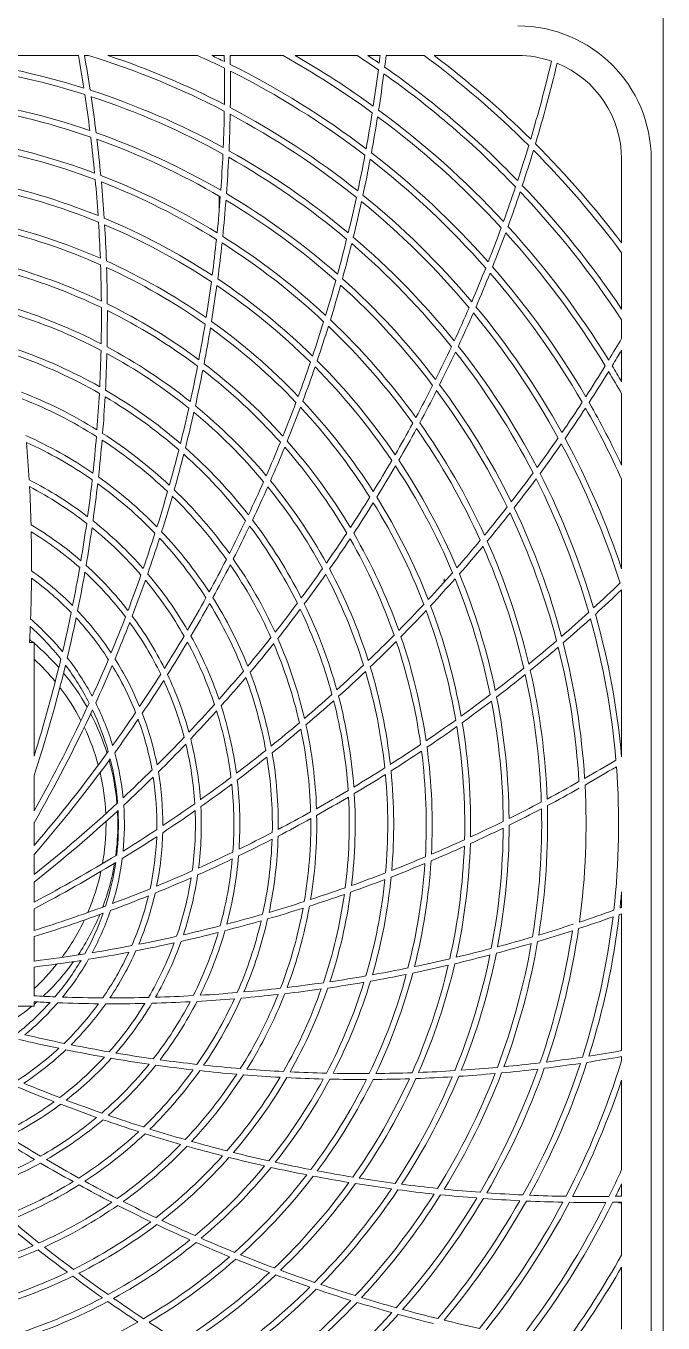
# Model space of a CAD drawing. Header units: millimetres. Extents: x -5096 to 255006, y -2833 to 77941.
# Drawn here: x 61941 to 62236, y 32597 to 33199 of the extents above; entities that cross this region are included whole.
import ezdxf

# ---------------------------------------------------------------- set-up
doc = ezdxf.new("R2010")
doc.units = ezdxf.units.MM
doc.layers.add('图框', color=7, linetype='Continuous', lineweight=0)

# ---------------------------------------------------------------- blocks, each defined once
blk = doc.blocks.new('A$C263F1397')
at = {"layer": '图框', "color": 7, "linetype": 'Continuous'}
for p, q in [((2.3148, 0.112), (2.3148, 5.296)), ((2.3148, 5.2945), (2.3148, 0.112)), ((1.3396, 2.624), (1.5248, 2.624)), ((1.5329, 2.624), (1.5384, 2.624)), ((1.5647, 2.624), (1.6857, 2.624)), ((1.7049, 2.624), (1.7218, 2.624)), ((1.7298, 2.624), (1.8013, 2.624)), ((1.8175, 2.624), (1.9014, 2.624)), ((1.9159, 2.624), (1.9324, 2.624)), ((1.9405, 2.624), (1.9921, 2.624)), ((2.0055, 2.624), (2.1188, 2.624)), ((2.2588, 2.484), (2.2588, 2.3707)), ((2.2988, 0.684), (2.2988, 2.484)), ((1.7148, 2.4127), (1.7148, 2.4339)), ((2.2588, 2.3573), (2.2588, 2.2811)), ((2.2588, 2.2666), (2.2588, 2.2414)), ((2.2587, 2.248), (2.2588, 2.248)), ((2.2588, 2.2256), (2.2588, 2.1827)), ((2.2588, 2.1665), (2.2588, 2.0701)), ((2.2588, 2.088), (2.2587, 2.088)), ((2.2579, 2.072), (2.2588, 2.072)), ((2.2588, 2.08), (2.2587, 2.08)), ((2.2588, 2.0509), (2.2588, 1.9299)), ((2.0188, 1.916), (2.0188, 1.9116)), ((2.2588, 1.9014), (2.2588, 1.6754)), ((1.4586, 1.83), (1.4648, 1.83)), ((1.4648, 1.83), (1.4648, 1.6764)), ((1.4648, 1.6501), (1.4648, 1.6026)), ((1.4648, 1.5864), (1.4648, 1.5556)), ((1.4648, 1.5433), (1.4648, 1.5162)), ((1.4648, 1.506), (1.4648, 1.4789)), ((2.2588, 1.4927), (2.2588, 1.4718)), ((1.4648, 1.4699), (1.4648, 1.4407)), ((2.2588, 1.4633), (2.2588, 1.2781)), ((1.4648, 1.4323), (1.4648, 1.3992)), ((1.5261, 1.4101), (1.5269, 1.4079)), ((1.4648, 1.3911), (1.4648, 1.3522)), ((1.4648, 1.338), (1.3112, 1.338)), ((1.4648, 1.3442), (1.4648, 1.338)), ((2.2588, 1.2699), (2.2588, 1.2644)), ((2.2588, 1.2382), (2.2588, 1.1171)), ((2.2541, 1.088), (2.2547, 1.088)), ((2.2588, 1.096), (2.2579, 1.096)), ((2.2587, 1.088), (2.2588, 1.088)), ((2.2588, 1.0979), (2.2588, 1.0811)), ((2.2548, 1.072), (2.2588, 1.072)), ((2.2588, 1.0731), (2.2588, 1.0016)), ((2.2588, 0.9853), (2.2588, 0.9014)), ((2.2588, 0.928), (2.2587, 0.928)), ((2.2588, 0.92), (2.2587, 0.92))]:
    blk.add_line(p, q, dxfattribs=at)
for centre, radius, start, end in [((2.1188, 2.484), 0.18, 0, 90), ((1.2188, 1.584), 1.044, 72.5363, 83.2957), ((-0.4442, 2.2729), 2, 8.8312, 10.1127), ((-0.4442, 2.2729), 2.008, 8.7173, 10.072), ((1.2188, 1.584), 1.088, 62.4608, 72.9174), ((1.2188, 1.584), 1.096, 62.6705, 71.6053), ((1.2188, 1.584), 1.14, 63.8052, 65.8225), ((1.2188, 1.584), 1.148, 64.0083, 64.9479), ((-0.2778, 2.584), 2, 0.9128, 1.1452), ((-0.2778, 2.584), 2.008, 0.7959, 1.1407), ((1.2188, 1.584), 1.192, 53.8591, 60.7485), ((1.2188, 1.584), 1.2, 54.0564, 60.0736), ((1.2188, 1.584), 1.244, 55.1282, 56.7215), ((1.2188, 1.584), 1.252, 55.3208, 56.1677), ((-0.054, 2.8568), 2, 353.0153, 353.3158), ((-0.054, 2.8568), 2.008, 352.8945, 353.3426), ((1.2188, 1.584), 1.296, 45.1178, 53.3665), ((1.2188, 1.584), 1.304, 45.3061, 52.8964), ((2.1188, 2.484), 0.14, 71.0958, 90), ((0.2188, 3.0807), 2, 343.4512, 346.5794), ((1.2188, 1.584), 1.036, 72.3187, 83.0745), ((-0.2778, 2.584), 2, 359.2448, 0.6559), ((-0.2778, 2.584), 2.008, 359.1295, 0.5392), ((1.2188, 1.584), 1.148, 52.7583, 63.5599), ((1.2188, 1.584), 1.14, 52.5552, 63.3539), ((-0.054, 2.8568), 2, 351.3361, 352.7565), ((-0.054, 2.8568), 2.008, 351.2173, 352.636), ((1.2188, 1.584), 1.244, 43.8782, 54.7118), ((1.2188, 1.584), 1.252, 44.0708, 54.9067), ((0.2188, 3.0807), 2.008, 343.3281, 346.5506), ((2.1188, 2.484), 0.14, 0, 67.7956), ((1.2188, 1.584), 0.992, 71.0972, 81.8319), ((-0.4442, 2.2729), 2, 7.1713, 8.5756), ((1.2188, 1.584), 1.044, 61.2863, 72.0457), ((1.2188, 1.584), 1.036, 61.0687, 71.8245), ((-0.4442, 2.2729), 2.008, 7.0583, 8.4619), ((1.2188, 1.584), 0.984, 70.8703, 81.601), ((-0.2778, 2.584), 2, 357.5812, 358.9886), ((-0.2778, 2.584), 2.008, 357.4673, 358.8735), ((1.2188, 1.584), 1.088, 51.2108, 61.9892), ((1.2188, 1.584), 1.096, 51.4205, 62.2022), ((-0.054, 2.8568), 2, 349.6628, 351.0783), ((1.2188, 1.584), 1.2, 42.8064, 53.6261), ((-0.054, 2.8568), 2.008, 349.5459, 350.9598), ((1.2188, 1.584), 1.192, 42.6091, 53.426), ((1.2188, 1.584), 0.94, 69.5932, 80.3), ((-0.4442, 2.2729), 2, 5.5139, 6.9161), ((1.2188, 1.584), 0.992, 59.8472, 70.5819), ((-0.4442, 2.2729), 2.008, 5.4017, 6.8033), ((1.2188, 1.584), 0.984, 59.6203, 70.351), ((1.2188, 1.584), 0.932, 69.3553, 80.0575), ((1.2188, 1.584), 1.044, 50.0363, 60.7957), ((1.2188, 1.584), 1.148, 41.5083, 52.3099), ((0.2188, 3.0807), 2, 341.7653, 343.1913), ((0.2188, 3.0807), 2.008, 341.6445, 343.0686), ((1.2188, 1.584), 1.296, 36.6335, 44.7164), ((1.2188, 1.584), 1.304, 37.1036, 44.9069), ((-0.2778, 2.584), 2, 355.9213, 357.3256), ((-0.2778, 2.584), 2.008, 355.8083, 357.2119), ((1.2188, 1.584), 1.036, 49.8187, 60.5745), ((-0.054, 2.8568), 2, 347.9948, 349.4059), ((-0.054, 2.8568), 2.008, 347.8795, 349.2892), ((1.2188, 1.584), 1.14, 41.3052, 52.1039), ((1.2188, 1.584), 0.94, 58.3432, 69.05), ((1.2188, 1.584), 0.888, 68.0116, 78.6869), ((1.2188, 1.584), 0.88, 67.7604, 78.4305), ((-0.4442, 2.2729), 2, 3.8582, 5.2591), ((1.2188, 1.584), 0.932, 58.1053, 68.8075), ((-0.4442, 2.2729), 2.008, 3.7463, 5.147), ((0.2188, 3.0807), 2, 340.0861, 341.5065), ((0.2188, 3.0807), 2.008, 339.9673, 341.386), ((1.2188, 1.584), 1.244, 33.2785, 43.4618), ((1.2188, 1.584), 1.252, 33.8323, 43.6567), ((-0.2778, 2.584), 2, 354.2639, 355.6661), ((-0.2778, 2.584), 2.008, 354.1517, 355.5533), ((1.2188, 1.584), 0.984, 48.3703, 59.101), ((1.2188, 1.584), 0.992, 48.5972, 59.3319), ((-0.054, 2.8568), 2, 346.3312, 347.7386), ((-0.054, 2.8568), 2.008, 346.2173, 347.6235), ((1.2188, 1.584), 1.088, 39.9608, 50.7392), ((1.2188, 1.584), 1.096, 40.1705, 50.9522), ((1.2188, 1.584), 0.888, 56.7616, 67.4369), ((1.2188, 1.584), 0.836, 66.3366, 76.976), ((1.2188, 1.584), 0.828, 66.0695, 76.7028), ((-0.4442, 2.2729), 2, 2.2029, 3.6036), ((-0.4442, 2.2729), 2.008, 2.0908, 3.4917), ((1.2188, 1.584), 0.88, 56.5104, 67.1805), ((0.2188, 3.0807), 2, 338.4128, 339.8283), ((1.2188, 1.584), 1.2, 31.5564, 42.3761), ((-0.2778, 2.584), 2, 352.6082, 354.0091), ((-0.2778, 2.584), 2.008, 352.4963, 353.897), ((1.2188, 1.584), 0.932, 46.8553, 57.5575), ((1.2188, 1.584), 0.94, 47.0932, 57.8), ((-0.054, 2.8568), 2, 344.6713, 346.0756), ((-0.054, 2.8568), 2.008, 344.5583, 345.9619), ((1.2188, 1.584), 1.036, 38.5687, 49.3245), ((1.2188, 1.584), 1.044, 38.7863, 49.5457), ((0.2188, 3.0807), 2.008, 338.2959, 339.7098), ((1.2188, 1.584), 1.192, 31.3591, 42.176), ((1.2188, 1.584), 0.784, 64.5482, 75.1462), ((-0.4442, 2.2729), 2, 0.5466, 1.9482), ((1.2188, 1.584), 0.836, 55.0866, 65.726), ((-0.4481, 2.2728), 2.0119, 0.4354, 1.8349), ((1.2188, 1.584), 0.828, 54.8195, 65.4528), ((0.2188, 3.0807), 2, 336.7448, 338.1559), ((1.2188, 1.584), 1.148, 30.2583, 41.0599), ((1.2188, 1.584), 0.776, 64.2614, 74.8525), ((-0.2778, 2.584), 2, 350.9529, 352.3536), ((1.2188, 1.584), 0.888, 45.5116, 56.1869), ((-0.054, 2.8568), 2, 343.0139, 344.4161), ((1.2188, 1.584), 0.992, 37.3472, 48.0819), ((0.2188, 3.0807), 2.008, 336.6295, 338.0392), ((1.2188, 1.584), 1.14, 30.0552, 40.8539), ((-0.2778, 2.584), 2.008, 350.8408, 352.2417), ((1.2188, 1.584), 0.88, 45.2604, 55.9305), ((-0.054, 2.8568), 2.008, 342.9017, 344.3033), ((1.2188, 1.584), 0.984, 37.1203, 47.851), ((1.2188, 1.584), 0.732, 62.62, 73.1699), ((-0.4442, 2.2729), 2, 358.8875, 0.2916), ((1.2188, 1.584), 0.784, 53.2982, 63.8962), ((0.2188, 3.0807), 2, 335.0812, 336.4886), ((1.2188, 1.584), 1.096, 28.9205, 39.7022), ((1.2188, 1.584), 0.724, 62.3088, 72.8507), ((-0.4442, 2.2729), 2.008, 358.7731, 0.1785), ((1.2188, 1.584), 0.776, 53.0114, 63.6025), ((1.2188, 1.584), 0.836, 43.8366, 54.476), ((-0.054, 2.8568), 2, 341.3582, 342.7591), ((1.2188, 1.584), 0.94, 35.8432, 46.55), ((0.2188, 3.0807), 2.008, 334.9673, 336.3735), ((1.2188, 1.584), 1.088, 28.7108, 39.4892), ((-0.2778, 2.584), 2, 349.2966, 350.6982), ((-0.2778, 2.584), 2.008, 349.1837, 350.586), ((1.2188, 1.584), 0.828, 43.5695, 54.2028), ((-0.054, 2.8568), 2.008, 341.2463, 342.647), ((1.2188, 1.584), 0.932, 35.6053, 46.3075), ((1.2188, 1.584), 0.732, 51.37, 61.9199), ((0.2188, 3.0807), 2, 333.4213, 334.8256), ((1.2188, 1.584), 1.044, 27.5363, 38.2957), ((0.53, 3.247), 2, 328.8361, 329.816), ((1.2188, 1.584), 0.68, 60.5174, 71.0107), ((1.2188, 1.584), 0.672, 60.1756, 70.6592), ((-0.4442, 2.2729), 2, 357.2233, 358.6318), ((-0.4442, 2.2729), 2.008, 357.1066, 358.5172), ((1.2188, 1.584), 0.724, 51.0588, 61.6006), ((1.2188, 1.584), 0.888, 34.2616, 44.9369), ((0.2188, 3.0807), 2.008, 333.3083, 334.7119), ((1.2188, 1.584), 1.036, 27.3187, 38.0745), ((0.53, 3.247), 2.008, 328.7173, 329.4258), ((2.2588, 2.228), 0.004, 257.1341, 270), ((-0.2778, 2.584), 2, 347.6375, 349.0416), ((-0.2778, 2.584), 2.008, 347.5231, 348.9285), ((1.2188, 1.584), 0.776, 41.7614, 52.3524), ((1.2188, 1.584), 0.784, 42.0482, 52.6462), ((-0.054, 2.8568), 2, 339.7029, 341.1036), ((-0.054, 2.8568), 2.008, 339.5908, 340.9917), ((1.2188, 1.584), 0.88, 34.0104, 44.6805), ((0.53, 3.247), 2, 327.1628, 328.5783), ((0.53, 3.247), 2.008, 327.0459, 328.4598), ((1.2188, 1.584), 1.192, 29.2515, 30.926), ((1.2188, 1.584), 1.2, 29.9264, 31.1261), ((0.2188, 3.0807), 2, 331.7639, 333.1661), ((1.2188, 1.584), 0.992, 26.0972, 36.8319), ((1.2188, 1.584), 0.628, 58.1933, 68.6188), ((1.2188, 1.584), 0.62, 57.8122, 68.2261), ((-0.4442, 2.2729), 2, 355.5512, 356.9667), ((-0.4442, 2.2729), 2.008, 355.4311, 356.8495), ((1.2188, 1.584), 0.672, 48.9256, 59.4092), ((1.2188, 1.584), 0.68, 49.2674, 59.7607), ((0.2188, 3.0807), 2.008, 331.6517, 333.0533), ((1.2188, 1.584), 0.984, 25.8703, 36.601), ((-0.2778, 2.584), 2, 345.9733, 347.3818), ((-0.2778, 2.584), 2.008, 345.8566, 347.2672), ((1.2188, 1.584), 0.724, 39.8088, 50.3505), ((1.2188, 1.584), 0.732, 40.12, 50.6699), ((-0.054, 2.8568), 2, 338.0466, 339.4482), ((-0.054, 2.8568), 2.008, 337.9337, 339.336), ((1.2188, 1.584), 0.828, 32.3195, 42.9528), ((1.2188, 1.584), 0.836, 32.5866, 43.226), ((0.53, 3.247), 2, 325.4948, 326.9059), ((0.53, 3.247), 2.008, 325.3795, 326.7892), ((1.2188, 1.584), 1.14, 24.1775, 29.6039), ((1.2188, 1.584), 1.148, 25.0521, 29.8099), ((0.2188, 3.0807), 2, 330.1082, 331.5091), ((1.2188, 1.584), 0.94, 24.5932, 35.3), ((1.2188, 1.584), 0.576, 55.582, 65.9249), ((-0.4442, 2.2729), 2, 353.8672, 355.293), ((1.2188, 1.584), 0.628, 46.9433, 57.3688), ((0.2188, 3.0807), 2.008, 329.9963, 331.397), ((1.2188, 1.584), 0.932, 24.3553, 35.0575), ((0.53, 3.247), 2, 323.8312, 325.2386), ((1.2188, 1.584), 1.096, 18.3947, 28.4522), ((1.2188, 1.584), 0.568, 55.1492, 65.4778), ((-0.5466, 1.9352), 2.008, 3.2834, 4.7307), ((-0.4442, 2.2729), 2.008, 353.7421, 355.1722), ((1.2188, 1.584), 0.62, 46.5622, 56.976), ((-0.2778, 2.584), 2, 344.3012, 345.7167), ((1.2188, 1.584), 0.68, 38.0174, 48.5107), ((-0.054, 2.8568), 2, 336.3875, 337.7916), ((-0.054, 2.8568), 2.008, 336.2731, 337.6785), ((1.2188, 1.584), 0.776, 30.5114, 41.1024), ((1.2188, 1.584), 0.784, 30.7982, 41.3962), ((0.53, 3.247), 2.008, 323.7173, 325.1235), ((1.2188, 1.584), 1.088, 17.4608, 28.2392), ((-0.2778, 2.584), 2.008, 344.1811, 345.5995), ((1.2188, 1.584), 0.672, 37.6756, 48.1591), ((0.2188, 3.0807), 2, 328.4529, 329.8536), ((1.2188, 1.584), 0.888, 23.0116, 33.6869), ((1.2188, 1.584), 0.576, 44.332, 54.6749), ((0.2188, 3.0807), 2.008, 328.3408, 329.7416), ((1.2188, 1.584), 0.88, 22.7604, 33.4305), ((0.53, 3.247), 2, 322.1713, 323.5756), ((1.2188, 1.584), 1.044, 16.2863, 27.0457), ((1.2188, 1.584), 0.524, 52.5884, 62.8282), ((-0.5466, 1.9352), 2.008, 1.5457, 3.0183), ((1.2188, 1.584), 0.516, 52.0857, 62.3072), ((-0.4442, 2.2729), 2, 352.1656, 353.6067), ((-0.4442, 2.2729), 2.008, 352.0334, 353.4807), ((1.2188, 1.584), 0.568, 43.8992, 54.2277), ((1.2188, 1.584), 0.628, 35.6933, 46.1188), ((-0.054, 2.8568), 2, 334.7233, 336.1318), ((-0.054, 2.8568), 2.008, 334.6066, 336.0172), ((1.2188, 1.584), 0.724, 28.5588, 39.1006), ((1.2188, 1.584), 0.732, 28.87, 39.4199), ((0.53, 3.247), 2.008, 322.0583, 323.4619), ((1.2188, 1.584), 1.036, 16.0687, 26.8245), ((-0.2778, 2.584), 2, 342.6172, 344.043), ((-0.2778, 2.584), 2.008, 342.4921, 343.9222), ((1.2188, 1.584), 0.62, 35.3122, 45.7258), ((0.2188, 3.0807), 2, 326.7966, 328.1982), ((0.2188, 3.0807), 2.008, 326.6837, 328.086), ((1.2188, 1.584), 0.828, 21.0695, 31.7028), ((1.2188, 1.584), 0.836, 21.3366, 31.976), ((0.53, 3.247), 2, 320.5139, 321.9161), ((0.53, 3.247), 2.008, 320.4017, 321.8033), ((1.2188, 1.584), 0.984, 14.6203, 25.351), ((1.2188, 1.584), 0.992, 14.8472, 25.5819), ((1.2188, 1.584), 0.472, 49.0693, 59.1757), ((-0.4442, 2.2729), 2, 350.4379, 351.9018), ((-0.4442, 2.2729), 2.008, 350.2957, 351.7683), ((1.2188, 1.584), 0.516, 40.8357, 51.0571), ((1.2188, 1.584), 0.524, 41.3384, 51.5782), ((-0.054, 2.8568), 2, 333.0512, 334.4667), ((-0.054, 2.8568), 2.008, 332.9311, 334.3495), ((1.2188, 1.584), 0.672, 26.4256, 36.9092), ((1.2188, 1.584), 0.68, 26.7674, 37.2607), ((1.2188, 1.584), 0.464, 48.4683, 58.5507), ((-0.5466, 1.9352), 2.008, 359.7634, 1.2749), ((-0.2778, 2.584), 2, 340.9156, 342.3567), ((-0.2778, 2.584), 2.008, 340.7834, 342.2306), ((1.2188, 1.584), 0.568, 32.6492, 42.9776), ((1.2188, 1.584), 0.576, 33.082, 43.4249), ((0.2188, 3.0807), 2, 325.1375, 326.5416), ((0.2188, 3.0807), 2.008, 325.0231, 326.4285), ((1.2188, 1.584), 0.776, 19.2614, 29.8523), ((1.2188, 1.584), 0.784, 19.5482, 30.1462), ((0.53, 3.247), 2, 318.8582, 320.2591), ((1.2188, 1.584), 0.94, 13.3432, 24.05), ((0.53, 3.247), 2.008, 318.7463, 320.147), ((1.2188, 1.584), 0.932, 13.1053, 23.8075), ((-0.4442, 2.2729), 2, 348.6703, 350.169), ((1.2188, 1.584), 0.472, 37.8193, 47.9257), ((-0.054, 2.8568), 2, 331.3672, 332.793), ((-0.054, 2.8568), 2.008, 331.2421, 332.6722), ((1.2188, 1.584), 0.62, 24.0622, 34.476), ((1.2188, 1.584), 0.628, 24.4433, 34.8688), ((0.2188, 3.0807), 2, 323.4733, 324.8818), ((-0.5466, 1.9352), 2.008, 357.9088, 359.4837), ((1.2188, 1.584), 0.412, 44.0492, 53.942), ((1.2188, 1.584), 0.42, 44.7955, 54.7219), ((-0.4442, 2.2729), 2.008, 348.5134, 350.0249), ((1.2188, 1.584), 0.464, 37.2183, 47.3007), ((-0.2778, 2.584), 2, 339.1879, 340.6518), ((-0.2778, 2.584), 2.008, 339.0457, 340.5183), ((1.2188, 1.584), 0.516, 29.5857, 39.8071), ((1.2188, 1.584), 0.524, 30.0884, 40.3282), ((0.2188, 3.0807), 2.008, 323.3566, 324.7672), ((1.2188, 1.584), 0.724, 17.3088, 27.8505), ((1.2188, 1.584), 0.732, 17.62, 28.1699), ((0.53, 3.247), 2, 317.2029, 318.6036), ((0.53, 3.247), 2.008, 317.0908, 318.4917), ((1.2188, 1.584), 0.88, 11.5104, 22.1805), ((1.2188, 1.584), 0.888, 11.7616, 22.4369), ((0.8676, 3.3494), 2, 312.5812, 313.9886), ((0.8676, 3.3494), 2.008, 312.4673, 313.853), ((-0.054, 2.8568), 2, 329.6656, 331.1067), ((-0.054, 2.8568), 2.008, 329.5334, 330.9807), ((1.2188, 1.584), 0.568, 21.3992, 31.7277), ((1.2188, 1.584), 0.576, 21.832, 32.1749), ((0.2188, 3.0807), 2, 321.8012, 323.2167), ((1.2188, 1.584), 0.68, 15.5174, 26.0107), ((0.53, 3.247), 2, 315.5466, 316.9482), ((1.2188, 1.584), 0.836, 10.0866, 20.726), ((1.2188, 1.584), 0.368, 39.3716, 49.0372), ((-0.4442, 2.2729), 2, 346.8386, 348.3935), ((-0.4442, 2.2729), 2.008, 346.6588, 348.2337), ((1.2188, 1.584), 0.412, 32.7992, 42.692), ((1.2188, 1.584), 0.42, 33.5455, 43.4719), ((-0.2778, 2.584), 2, 337.4203, 338.919), ((1.2188, 1.584), 0.472, 26.5694, 36.6757), ((0.2188, 3.0807), 2.008, 321.6811, 323.0995), ((1.2188, 1.584), 0.672, 15.1756, 25.6591), ((0.53, 3.247), 2.008, 315.4337, 316.836), ((1.2188, 1.584), 0.828, 9.8195, 20.4528), ((0.8676, 3.3494), 2, 310.9213, 312.3256), ((0.8676, 3.3494), 2.008, 310.8083, 312.2119), ((1.2188, 1.584), 1.036, 4.8187, 15.5745), ((1.2188, 1.584), 1.044, 5.0194, 15.7957), ((-0.5466, 1.9352), 2.008, 356.9979, 357.6141), ((1.2188, 1.584), 0.36, 38.3945, 48.0088), ((-0.2778, 2.584), 2.008, 337.2634, 338.7749), ((1.2188, 1.584), 0.464, 25.9683, 36.0507), ((1.258, 1.5848), 0.32, 50.0183, 51.1265), ((1.258, 1.5848), 0.32, 41.3553, 49.7405), ((-0.054, 2.8568), 2, 327.9379, 329.4018), ((-0.054, 2.8568), 2.008, 327.7957, 329.2683), ((1.2188, 1.584), 0.516, 18.3357, 28.5572), ((1.2188, 1.584), 0.524, 18.8384, 29.0782), ((0.2188, 3.0807), 2, 320.1172, 321.543), ((0.2188, 3.0807), 2.008, 319.9921, 321.4222), ((1.2188, 1.584), 0.62, 12.8122, 23.2259), ((1.2188, 1.584), 0.628, 13.1933, 23.6188), ((0.53, 3.247), 2, 313.8875, 315.2916), ((0.53, 3.247), 2.008, 313.7731, 315.1785), ((1.2188, 1.584), 0.776, 8.0114, 18.6025), ((1.2188, 1.584), 0.784, 8.2982, 18.8962), ((0.8676, 3.3494), 2, 309.2639, 310.6661), ((1.2188, 1.584), 0.992, 3.5972, 14.3319), ((1.258, 1.5848), 0.304, 39.2497, 47.1358), ((-0.4442, 2.2729), 2, 342.6484, 346.5485), ((1.2188, 1.584), 0.368, 28.1216, 37.7872), ((-0.2778, 2.584), 2, 335.5886, 337.1435), ((1.2188, 1.584), 0.42, 22.2956, 32.2219), ((0.8676, 3.3494), 2.008, 309.1517, 310.5533), ((1.2188, 1.584), 0.984, 3.3703, 14.101), ((-0.4442, 2.2729), 2.008, 341.9319, 346.3641), ((1.2188, 1.584), 0.36, 27.1445, 36.7588), ((-0.2778, 2.584), 2.008, 335.4088, 336.9837), ((1.2188, 1.584), 0.412, 21.5492, 31.442), ((0.2188, 3.0807), 2, 318.4156, 319.8567), ((1.2188, 1.584), 0.576, 10.582, 20.9249), ((0.53, 3.247), 2, 312.2233, 313.6318), ((0.53, 3.247), 2.008, 312.1066, 313.5172), ((1.2188, 1.584), 0.724, 6.0588, 16.6006), ((1.2188, 1.584), 0.732, 6.37, 16.9199), ((0.8676, 3.3494), 2, 307.6082, 309.0091), ((1.2188, 1.584), 0.94, 2.0932, 12.8), ((1.258, 1.5848), 0.32, 29.5152, 39.5923), ((-0.054, 2.8568), 2, 326.1704, 327.669), ((-0.054, 2.8568), 2.008, 326.0134, 327.5249), ((1.2188, 1.584), 0.464, 14.7183, 24.8007), ((1.2188, 1.584), 0.472, 15.3193, 25.4257), ((0.2188, 3.0807), 2.008, 318.2834, 319.7306), ((1.2188, 1.584), 0.568, 10.1492, 20.4776), ((0.8676, 3.3494), 2.008, 307.4963, 308.897), ((1.2188, 1.584), 0.932, 1.8553, 12.5575), ((1.258, 1.5848), 0.304, 27.3493, 37.3551), ((0.53, 3.247), 2, 310.5512, 311.9667), ((1.2188, 1.584), 0.68, 4.2674, 14.7607), ((0.8676, 3.3494), 2, 305.9529, 307.3536), ((1.2188, 1.584), 0.888, 0.5116, 11.1869), ((-0.2778, 2.584), 2, 330.6132, 335.2985), ((-0.2778, 2.584), 2.008, 330.2099, 335.1141), ((1.2188, 1.584), 0.36, 15.8945, 25.5088), ((1.2188, 1.584), 0.368, 16.8716, 26.5372), ((0.2188, 3.0807), 2, 316.6879, 318.1518), ((0.2188, 3.0807), 2.008, 316.5457, 318.0183), ((1.2188, 1.584), 0.516, 7.0857, 17.3071), ((1.2188, 1.584), 0.524, 7.5884, 17.8282), ((0.53, 3.247), 2.008, 310.4311, 311.8495), ((1.2188, 1.584), 0.672, 3.9256, 14.4092), ((0.8676, 3.3494), 2.008, 305.8408, 307.2417), ((1.2188, 1.584), 0.88, 0.2604, 10.9305), ((1.258, 1.5848), 0.32, 17.372, 27.7353), ((-0.054, 2.8568), 2, 324.3386, 325.8935), ((-0.054, 2.8568), 2.008, 324.1588, 325.7337), ((1.2188, 1.584), 0.412, 10.2992, 20.192), ((1.2188, 1.584), 0.42, 11.0455, 20.9719), ((0.53, 3.247), 2, 308.8672, 310.293), ((0.8676, 3.3494), 2, 304.2966, 305.6982), ((1.2188, 1.584), 0.836, 358.8366, 9.476), ((1.258, 1.5848), 0.304, 15.1232, 25.4341), ((0.2188, 3.0807), 2, 314.9203, 316.419), ((0.53, 3.247), 2.008, 308.7421, 310.1722), ((1.2188, 1.584), 0.62, 1.5622, 11.976), ((1.2188, 1.584), 0.628, 1.9433, 12.3688), ((0.8676, 3.3494), 2.008, 304.1837, 305.586), ((1.2188, 1.584), 0.828, 358.5695, 9.2028), ((0.2188, 3.0807), 2.008, 314.7634, 316.2749), ((1.2188, 1.584), 0.464, 3.4683, 13.5507), ((1.2188, 1.584), 0.472, 4.0693, 14.1757), ((0.8676, 3.3494), 2, 302.6375, 304.0416), ((1.2188, 1.584), 0.784, 357.0482, 7.6462), ((-0.054, 2.8568), 2, 319.4111, 324.0485), ((-0.054, 2.8568), 2.008, 319.1453, 323.8641), ((1.258, 1.5848), 0.32, 4.9479, 15.5686), ((1.2188, 1.584), 0.36, 4.6445, 14.2588), ((1.2188, 1.584), 0.368, 5.6216, 15.2872), ((0.53, 3.247), 2, 307.1656, 308.6067), ((0.53, 3.247), 2.008, 307.0334, 308.4807), ((1.2188, 1.584), 0.568, 358.8992, 9.2278), ((1.2188, 1.584), 0.576, 359.332, 9.6749), ((0.8676, 3.3494), 2.008, 302.5231, 303.9285), ((1.2188, 1.584), 0.776, 356.7614, 7.3525), ((1.2188, 3.384), 2, 299.6713, 301.0756), ((1.258, 1.5848), 0.304, 2.5941, 13.1789), ((0.2188, 3.0807), 2, 313.0886, 314.6435), ((1.2188, 1.584), 0.42, 359.7955, 9.7219), ((0.8676, 3.3494), 2, 300.9733, 302.3818), ((0.8676, 3.3494), 2.008, 300.8566, 302.2672), ((1.2188, 1.584), 0.724, 354.8088, 5.3507), ((1.2188, 1.584), 0.732, 355.12, 5.6699), ((1.2188, 3.384), 2.008, 299.5583, 300.9619), ((1.2188, 1.584), 1.036, 353.5687, 4.3245), ((0.2188, 3.0807), 2.008, 312.9088, 314.4837), ((1.2188, 1.584), 0.412, 359.0492, 8.942), ((0.53, 3.247), 2, 305.4379, 306.9018), ((0.53, 3.247), 2.008, 305.2957, 306.7683), ((1.2188, 1.584), 0.516, 355.8357, 6.0572), ((1.2188, 1.584), 0.524, 356.3384, 6.5782), ((1.2188, 3.384), 2, 298.0139, 299.4161), ((1.2188, 3.384), 2.008, 297.9017, 299.3033), ((1.2188, 1.584), 0.992, 352.3472, 3.0819), ((0.8676, 3.3494), 2, 299.3012, 300.7167), ((0.8676, 3.3494), 2.008, 299.1811, 300.5995), ((1.2188, 1.584), 0.672, 352.6756, 3.1592), ((1.2188, 1.584), 0.68, 353.0174, 3.5107), ((1.2188, 3.384), 2, 296.3582, 297.7591), ((0.2188, 3.0807), 2, 308.5367, 312.7985), ((0.2188, 3.0807), 2.008, 308.3549, 312.6141), ((1.2188, 1.584), 0.36, 353.3945, 3.0088), ((1.258, 1.5848), 0.32, 0, 3.1139), ((1.2188, 1.584), 0.368, 354.3717, 4.0372), ((0.53, 3.247), 2.008, 303.5134, 305.0249), ((0.53, 3.247), 2, 303.6703, 305.169), ((1.2188, 1.584), 0.464, 352.2183, 2.3007), ((1.2188, 1.584), 0.472, 352.8193, 2.9257), ((0.8676, 3.3494), 2, 297.6172, 299.043), ((1.2188, 3.384), 2.008, 296.2463, 297.647), ((1.2188, 1.584), 0.932, 350.6053, 1.3075), ((1.2188, 1.584), 0.94, 350.8432, 1.55), ((1.258, 1.5848), 0.304, 349.7942, 0), ((1.258, 1.5848), 0.304, 0, 0.6118), ((1.258, 1.5848), 0.32, 352.2742, 0), ((0.8676, 3.3494), 2.008, 297.4921, 298.9222), ((1.2188, 1.584), 0.62, 350.3122, 0.7261), ((1.2188, 1.584), 0.628, 350.6933, 1.1188), ((1.2188, 3.384), 2.008, 294.5908, 295.9917), ((1.2188, 3.384), 2, 294.7029, 296.1036), ((1.2188, 1.584), 0.88, 349.0104, 359.6805), ((1.2188, 1.584), 0.888, 349.2616, 359.9369), ((0.53, 3.247), 2.008, 301.6588, 303.2337), ((0.53, 3.247), 2, 301.8386, 303.3935), ((1.2188, 1.584), 0.412, 347.7992, 357.692), ((1.2188, 1.584), 0.42, 348.5455, 358.4719), ((0.8676, 3.3494), 2.008, 295.7834, 297.2307), ((0.8676, 3.3494), 2, 295.9156, 297.3567), ((1.2188, 1.584), 0.568, 347.6492, 357.9776), ((1.2188, 1.584), 0.576, 348.082, 358.4249), ((1.2188, 3.384), 2, 293.0466, 294.4482), ((0.8676, 3.3494), 2, 294.1879, 295.6518), ((1.2188, 3.384), 2.008, 292.9337, 294.336), ((1.2188, 1.584), 0.828, 347.3195, 357.9528), ((1.2188, 1.584), 0.836, 347.5866, 358.226), ((0.53, 3.247), 2, 297.8668, 301.5485), ((0.53, 3.247), 2.008, 297.746, 301.3641), ((1.258, 1.5848), 0.32, 339.3914, 350.4023), ((1.2188, 1.584), 0.36, 342.1445, 351.7588), ((1.2188, 1.584), 0.368, 343.1216, 352.7872), ((0.8676, 3.3494), 2.008, 294.0457, 295.5183), ((1.2188, 1.584), 0.516, 344.5857, 354.8071), ((1.2188, 1.584), 0.524, 345.0884, 355.3282), ((1.2188, 3.384), 2.008, 291.2731, 292.6785), ((1.2188, 3.384), 2, 291.3875, 292.7916), ((1.2188, 1.584), 0.776, 345.5114, 356.1025), ((1.2188, 1.584), 0.784, 345.7982, 356.3962), ((1.258, 1.5848), 0.304, 336.7655, 347.7644), ((0.8676, 3.3494), 2.008, 292.2634, 293.7749), ((0.8676, 3.3494), 2, 292.4203, 293.919), ((1.2188, 1.584), 0.464, 340.9683, 351.0507), ((1.2188, 1.584), 0.472, 341.5693, 351.6757), ((1.2188, 3.384), 2.008, 289.6066, 291.0172), ((1.2188, 3.384), 2, 289.7233, 291.1318), ((1.2188, 1.584), 0.724, 343.5588, 354.1007), ((1.2188, 1.584), 0.732, 343.87, 354.4199), ((0.8676, 3.3494), 2, 290.5886, 292.1435), ((1.2188, 3.384), 2, 288.0512, 289.4667), ((1.2188, 1.584), 0.68, 341.7674, 352.2607), ((1.2188, 1.584), 1.044, 353.7863, 354.9829), ((0.8676, 3.3494), 2.008, 290.4088, 291.9837), ((1.2188, 1.584), 0.412, 336.5492, 346.442), ((1.2188, 1.584), 0.42, 337.2956, 347.2219), ((1.2188, 3.384), 2, 286.3672, 287.793), ((1.2188, 3.384), 2.008, 287.9311, 289.3495), ((1.2188, 1.584), 0.672, 341.4256, 351.9092), ((0.8676, 3.3494), 2, 287.3724, 290.2985), ((0.8676, 3.3494), 2.008, 287.301, 290.1141), ((1.258, 1.5848), 0.32, 326.3501, 337.4745), ((1.2188, 1.584), 0.36, 330.8945, 340.5088), ((1.2188, 1.584), 0.368, 331.8717, 341.5372), ((1.2188, 3.384), 2, 284.6656, 286.1067), ((1.2188, 3.384), 2.008, 286.2421, 287.6722), ((1.2188, 1.584), 0.62, 339.0622, 349.476), ((1.2188, 1.584), 0.628, 339.4433, 349.8688), ((1.57, 3.3494), 2.008, 288.3083, 289.7119), ((1.57, 3.3494), 2, 288.4213, 289.8256), ((1.2188, 1.584), 1.036, 342.3187, 353.0745), ((1.2188, 1.584), 1.044, 342.5363, 353.2957), ((1.57, 3.3494), 2.008, 289.9673, 290.0626), ((1.57, 3.3494), 2, 290.0812, 290.1463), ((1.258, 1.5848), 0.304, 323.5607, 334.6787), ((1.2188, 3.384), 2, 282.9379, 284.4018), ((1.2188, 1.584), 0.524, 333.8385, 344.0782), ((1.2188, 3.384), 2.008, 284.5334, 285.9807), ((1.2188, 1.584), 0.568, 336.3992, 346.7277), ((1.2188, 1.584), 0.576, 336.832, 347.1749), ((1.57, 3.3494), 2.008, 286.6517, 288.0533), ((1.57, 3.3494), 2, 286.7639, 288.1661), ((1.2188, 1.584), 0.984, 340.8703, 351.601), ((1.2188, 1.584), 0.992, 341.0972, 351.8319), ((1.2188, 3.384), 2.008, 281.0134, 282.5249), ((1.2188, 3.384), 2, 281.1704, 282.669), ((1.2188, 1.584), 0.464, 329.7183, 339.8007), ((1.2188, 1.584), 0.472, 330.3196, 340.4257), ((1.2188, 3.384), 2.008, 282.7957, 284.2683), ((1.2188, 1.584), 0.516, 333.3357, 343.5572), ((1.57, 3.3494), 2.008, 284.9963, 286.397), ((1.2188, 1.584), 0.932, 339.3553, 350.0575), ((1.57, 3.3494), 2, 285.1082, 286.5091), ((1.2188, 1.584), 0.94, 339.5932, 350.3), ((1.2188, 3.384), 2, 277.0653, 279.0485), ((1.2188, 3.384), 2.008, 279.1588, 280.7337), ((1.2188, 3.384), 2, 279.3386, 280.8935), ((1.2188, 1.584), 0.412, 325.2992, 335.192), ((1.2188, 1.584), 0.42, 326.0461, 335.9719), ((1.57, 3.3494), 2.008, 283.3408, 284.7417), ((1.2188, 1.584), 0.88, 337.7604, 348.4305), ((1.57, 3.3494), 2, 283.4529, 284.8536), ((1.2188, 1.584), 0.888, 338.0116, 348.6869), ((1.2188, 3.384), 2.008, 277.037, 278.8641), ((1.258, 1.5848), 0.304, 312.8642, 321.4072), ((1.258, 1.5848), 0.32, 313.2106, 324.3813), ((1.2188, 1.584), 0.36, 319.6445, 329.2588), ((1.2188, 1.584), 0.368, 320.6221, 330.2872), ((1.57, 3.3494), 2, 280.1375, 281.5416), ((1.2188, 1.584), 0.828, 336.0695, 346.7028), ((1.57, 3.3494), 2.008, 281.6837, 283.086), ((1.57, 3.3494), 2, 281.7966, 283.1982), ((1.2188, 1.584), 0.836, 336.3366, 346.976), ((1.57, 3.3494), 2, 276.8012, 278.2167), ((1.2188, 1.584), 0.724, 332.3088, 342.8507), ((1.57, 3.3494), 2.008, 278.3566, 279.7672), ((1.57, 3.3494), 2, 278.4733, 279.8818), ((1.2188, 1.584), 0.732, 332.62, 343.1699), ((1.2188, 1.584), 0.776, 334.2614, 344.8525), ((1.57, 3.3494), 2.008, 280.0231, 281.4285), ((1.2188, 1.584), 0.784, 334.5482, 345.1462), ((1.57, 3.3494), 2, 266.9859, 267.7985), ((1.57, 3.3494), 2, 271.6879, 273.1518), ((1.57, 3.3494), 2, 273.4156, 274.8567), ((1.2188, 1.584), 0.62, 327.8122, 338.2261), ((1.57, 3.3494), 2.008, 274.9921, 276.4222), ((1.57, 3.3494), 2, 275.1172, 276.543), ((1.2188, 1.584), 0.628, 328.1933, 338.6188), ((1.2188, 1.584), 0.672, 330.1756, 340.6592), ((1.57, 3.3494), 2.008, 276.6811, 278.0995), ((1.2188, 1.584), 0.68, 330.5174, 341.0107), ((1.258, 1.5848), 0.32, 300.0428, 309.5337), ((1.2188, 1.584), 0.36, 308.3945, 318.0088), ((1.2188, 1.584), 0.368, 309.3716, 319.0372), ((1.57, 3.3494), 2.008, 266.9979, 267.6141), ((1.258, 1.5848), 0.32, 310.2595, 311.1838), ((1.57, 3.3494), 2.008, 267.9088, 269.4837), ((1.57, 3.3494), 2, 268.0886, 269.6435), ((1.2188, 1.584), 0.412, 314.0492, 323.942), ((1.2188, 1.584), 0.42, 314.7955, 324.7219), ((1.5126, 1.3303), 0.04, 14.9756, 16.3528), ((1.57, 3.3494), 2.008, 269.7634, 271.2749), ((1.2188, 1.584), 0.464, 318.4683, 328.5507), ((1.57, 3.3494), 2, 269.9204, 271.419), ((1.2188, 1.584), 0.472, 319.0693, 329.1757), ((1.57, 3.3494), 2.008, 271.5457, 273.0183), ((1.2188, 1.584), 0.516, 322.0857, 332.3072), ((1.2188, 1.584), 0.524, 322.5884, 332.8282), ((1.2188, 1.584), 0.568, 325.1492, 335.4778), ((1.57, 3.3494), 2.008, 273.2834, 274.7307), ((1.2188, 1.584), 0.576, 325.582, 335.9249), ((1.9076, 3.247), 2, 256.8386, 258.3935), ((1.2188, 1.584), 0.412, 302.7992, 312.692), ((1.9076, 3.247), 2.008, 256.6588, 258.2337), ((1.9076, 3.247), 2, 258.6703, 260.169), ((1.2188, 1.584), 0.42, 303.5455, 313.4719), ((1.2188, 1.584), 0.464, 307.2183, 317.3007), ((1.9076, 3.247), 2.008, 258.5134, 260.0249), ((1.2188, 1.584), 0.472, 307.8193, 317.9257), ((1.9076, 3.247), 2.008, 260.2957, 261.7683), ((1.9076, 3.247), 2, 260.4379, 261.9018), ((1.9076, 3.247), 2, 262.1656, 263.6067), ((1.9076, 3.247), 2, 277.1713, 278.5756), ((1.2188, 1.584), 1.088, 332.4608, 342.9174), ((1.9076, 3.247), 2.008, 278.7173, 280.072), ((1.9076, 3.247), 2, 278.8312, 280.1127), ((1.2188, 1.584), 0.516, 310.8357, 321.0571), ((1.2188, 1.584), 0.524, 311.3384, 321.5782), ((1.2188, 1.584), 0.568, 313.8992, 324.2277), ((1.2188, 1.584), 0.576, 314.332, 324.6749), ((1.9076, 3.247), 2.008, 262.0334, 263.4807), ((1.2188, 1.584), 0.62, 316.5622, 326.976), ((1.9076, 3.247), 2.008, 263.7421, 265.1722), ((1.9076, 3.247), 2, 263.8672, 265.293), ((1.9076, 3.247), 2, 265.5512, 266.9667), ((1.9076, 3.247), 2, 267.2233, 268.6318), ((1.9076, 3.247), 2, 268.8875, 270.2916), ((1.9076, 3.247), 2, 270.5466, 271.9482), ((1.9076, 3.247), 2, 272.2029, 273.6036), ((1.2188, 1.584), 0.932, 328.1053, 338.8075), ((1.2188, 1.584), 0.94, 328.3432, 339.05), ((1.9076, 3.247), 2.008, 273.7463, 275.147), ((1.9076, 3.247), 2, 273.8582, 275.2591), ((1.2188, 1.584), 0.984, 329.6203, 340.351), ((1.2188, 1.584), 0.992, 329.8472, 340.5819), ((1.9076, 3.247), 2.008, 275.4017, 276.8033), ((1.9076, 3.247), 2, 275.5139, 276.9161), ((1.2188, 1.584), 1.036, 331.0687, 341.8245), ((1.2188, 1.584), 1.044, 331.2863, 342.0457), ((1.9076, 3.247), 2.008, 277.0583, 278.4619), ((2.2188, 3.0807), 2.008, 247.2634, 248.7749), ((2.2188, 3.0807), 2, 247.4203, 248.919), ((1.2188, 1.584), 0.628, 316.9433, 327.3688), ((1.2188, 1.584), 0.672, 318.9256, 329.4092), ((1.2188, 1.584), 0.68, 319.2674, 329.7607), ((1.9076, 3.247), 2.008, 265.4311, 266.8495), ((1.2188, 1.584), 0.724, 321.0588, 331.6006), ((1.2188, 1.584), 0.732, 321.37, 331.9199), ((1.9076, 3.247), 2.008, 267.1066, 268.5172), ((1.2188, 1.584), 0.776, 323.0114, 333.6025), ((1.2188, 1.584), 0.784, 323.2982, 333.8962), ((1.9076, 3.247), 2.008, 268.7731, 270.1785), ((1.2188, 1.584), 0.828, 324.8195, 335.4528), ((1.2188, 1.584), 0.836, 325.0866, 335.726), ((1.9076, 3.2509), 2.0119, 270.4354, 271.8349), ((1.2188, 1.584), 0.88, 326.5104, 337.1805), ((1.2188, 1.584), 0.888, 326.7616, 337.4369), ((1.9076, 3.247), 2.008, 272.0908, 273.4917), ((1.2188, 1.584), 1.096, 332.6705, 341.6053), ((2.2188, 3.0807), 2, 249.1879, 250.6518), ((1.2188, 1.584), 0.464, 295.9683, 306.0507), ((1.2188, 1.584), 0.472, 296.5693, 306.6757), ((2.2188, 3.0807), 2.008, 249.0457, 250.5183), ((1.2188, 1.584), 0.516, 299.5857, 309.8071), ((1.2188, 1.584), 0.524, 300.0884, 310.3282), ((2.2188, 3.0807), 2.008, 250.7834, 252.2307), ((2.2188, 3.0807), 2, 250.9156, 252.3567), ((2.4916, 2.8568), 2, 237.9379, 239.4018), ((1.2188, 1.584), 0.568, 302.6492, 312.9776), ((1.2188, 1.584), 0.576, 303.082, 313.4249), ((2.2188, 3.0807), 2.008, 252.4921, 253.9222), ((2.2188, 3.0807), 2, 252.6172, 254.043), ((2.4916, 2.8568), 2.008, 237.7957, 239.2682), ((1.2188, 1.584), 0.62, 305.3122, 315.7259), ((1.2188, 1.584), 0.628, 305.6933, 316.1188), ((2.2188, 3.0807), 2.008, 254.1811, 255.5995), ((2.2188, 3.0807), 2, 254.3012, 255.7167), ((1.2188, 1.584), 0.516, 288.3357, 298.5567), ((1.2188, 1.584), 0.524, 288.8384, 299.0782), ((2.4916, 2.8568), 2.008, 239.5334, 240.9806), ((2.4916, 2.8568), 2, 239.6656, 241.1067), ((1.2188, 1.584), 0.672, 307.6756, 318.1591), ((1.2188, 1.584), 0.68, 308.0174, 318.5107), ((2.2188, 3.0807), 2.008, 255.8566, 257.2672), ((2.2188, 3.0807), 2, 255.9733, 257.3818), ((2.2188, 3.0807), 2, 257.6375, 259.0416), ((1.2188, 1.584), 0.724, 309.8088, 320.3506), ((1.2188, 1.584), 0.732, 310.12, 320.6699), ((1.2188, 1.584), 0.776, 311.7614, 322.3524), ((1.2188, 1.584), 0.784, 312.0482, 322.6462), ((2.2188, 3.0807), 2.008, 257.5231, 258.9285), ((2.2188, 3.0807), 2.008, 259.1837, 260.586), ((2.2188, 3.0807), 2, 259.2966, 260.6982), ((2.2188, 3.0807), 2, 260.9529, 262.3536), ((1.2188, 1.584), 1.14, 333.8052, 335.8225), ((1.2188, 1.584), 0.568, 291.3992, 301.7274), ((1.2188, 1.584), 0.576, 291.832, 302.1749), ((2.4916, 2.8568), 2.008, 241.2421, 242.6722), ((2.4916, 2.8568), 2, 241.3672, 242.793), ((1.2188, 1.584), 0.828, 313.5695, 324.2028), ((1.2188, 1.584), 0.836, 313.8366, 324.476), ((1.2188, 1.584), 0.88, 315.2604, 325.9305), ((1.2188, 1.584), 0.888, 315.5116, 326.1869), ((2.2188, 3.0807), 2.008, 260.8408, 262.2417), ((2.2188, 3.0807), 2.008, 262.4963, 263.897), ((2.2188, 3.0807), 2, 262.6082, 264.0091), ((2.2188, 3.0807), 2, 264.2639, 265.6661), ((1.2188, 1.584), 1.148, 334.0083, 334.9479), ((1.2188, 1.584), 0.62, 294.0622, 304.4757), ((2.4916, 2.8568), 2, 243.0512, 244.4667), ((1.2188, 1.584), 0.932, 316.8553, 327.5575), ((1.2188, 1.584), 0.94, 317.0932, 327.8), ((1.2188, 1.584), 0.984, 318.3703, 329.101), ((1.2188, 1.584), 0.992, 318.5972, 329.3319), ((1.2188, 1.584), 1.036, 319.8187, 330.5745), ((2.2188, 3.0807), 2.008, 264.1517, 265.5533), ((1.2188, 1.584), 1.044, 320.0363, 330.7957), ((1.2188, 1.584), 1.088, 321.2108, 331.9892), ((2.2188, 3.0807), 2.008, 265.8083, 267.2119), ((1.2188, 1.584), 1.096, 321.4205, 332.2022), ((2.2188, 3.0807), 2, 265.9213, 267.3256), ((1.2188, 1.584), 1.14, 322.5552, 333.3539), ((2.2188, 3.0807), 2.008, 267.4673, 268.8735), ((1.2188, 1.584), 1.148, 322.7583, 333.5599), ((2.2188, 3.0807), 2, 267.5812, 268.9886), ((2.2188, 3.0807), 2.008, 269.1295, 270.5392), ((2.2188, 3.0807), 2, 269.2448, 270.6559), ((2.2188, 3.0807), 2.008, 270.7959, 271.1407), ((2.2188, 3.0807), 2, 270.9128, 271.1452), ((1.2188, 1.584), 0.628, 294.4433, 304.8688), ((2.4916, 2.8568), 2.008, 242.9311, 244.3495), ((2.7155, 2.584), 2.008, 229.9921, 231.4222), ((2.7155, 2.584), 2, 230.1172, 231.543), ((1.2188, 1.584), 0.672, 296.4256, 306.909), ((1.2188, 1.584), 0.68, 296.7674, 307.2607), ((2.4916, 2.8568), 2.008, 244.6066, 246.0172), ((2.4916, 2.8568), 2, 244.7233, 246.1318), ((1.2188, 1.584), 0.724, 298.5588, 309.1004), ((1.2188, 1.584), 0.732, 298.87, 309.4199), ((2.4916, 2.8568), 2.008, 246.2731, 247.6785), ((2.4916, 2.8568), 2, 246.3875, 247.7916), ((1.2188, 1.584), 0.62, 282.8122, 293.2259), ((1.2188, 1.584), 0.628, 283.1933, 293.6188), ((2.7155, 2.584), 2.008, 231.6811, 233.0995), ((2.7155, 2.584), 2, 231.8012, 233.2167), ((2.4916, 2.8568), 2, 248.0466, 249.4482), ((1.2188, 1.584), 1.192, 323.8591, 330.7485), ((1.2188, 1.584), 0.776, 300.5114, 311.1023), ((1.2188, 1.584), 0.784, 300.7982, 311.3962), ((2.4916, 2.8568), 2.008, 247.9337, 249.336), ((1.2188, 1.584), 1.2, 324.0564, 330.0736), ((1.2188, 1.584), 0.672, 285.1756, 295.6591), ((1.2188, 1.584), 0.68, 285.5174, 296.0107), ((2.7155, 2.584), 2.008, 233.3566, 234.7672), ((2.7155, 2.584), 2, 233.4733, 234.8818), ((1.2188, 1.584), 0.828, 302.3195, 312.9527), ((1.2188, 1.584), 0.836, 302.5866, 313.226), ((2.4916, 2.8568), 2.008, 249.5908, 250.9916), ((2.4916, 2.8568), 2, 249.7029, 251.1036), ((1.2188, 1.584), 0.88, 304.0104, 314.6805), ((1.2188, 1.584), 0.888, 304.2616, 314.9369), ((2.4916, 2.8568), 2.008, 251.2463, 252.647), ((2.4916, 2.8568), 2, 251.3582, 252.7591), ((1.2188, 1.584), 0.724, 287.3088, 297.8505), ((1.2188, 1.584), 0.732, 287.62, 298.1699), ((2.7155, 2.584), 2.008, 235.0231, 236.4285), ((2.7155, 2.584), 2, 235.1375, 236.5416), ((1.2188, 1.584), 0.932, 305.6053, 316.3075), ((1.2188, 1.584), 0.94, 305.8432, 316.55), ((2.4916, 2.8568), 2.008, 252.9017, 254.3033), ((2.4916, 2.8568), 2, 253.0139, 254.4161), ((1.2188, 1.584), 0.984, 307.1203, 317.851), ((1.2188, 1.584), 0.992, 307.3472, 318.0819), ((2.4916, 2.8568), 2.008, 254.5583, 255.9619), ((2.4916, 2.8568), 2, 254.6713, 256.0756), ((2.4916, 2.8568), 2, 256.3312, 257.7386), ((1.2188, 1.584), 0.776, 289.2614, 299.8523), ((2.7155, 2.584), 2, 236.7966, 238.1982)]:
    blk.add_arc(centre, radius, start, end, dxfattribs=at)

msp = doc.modelspace()

# ---------------------------------------------------------------- block references
at = {"xscale": 343.2000000000116, "yscale": 343.1999999999971, "zscale": 343.2}
msp.add_blockref('A$C263F1397', (61441.76, 32284.82), dxfattribs=at)

doc.saveas('drawing.dxf')
